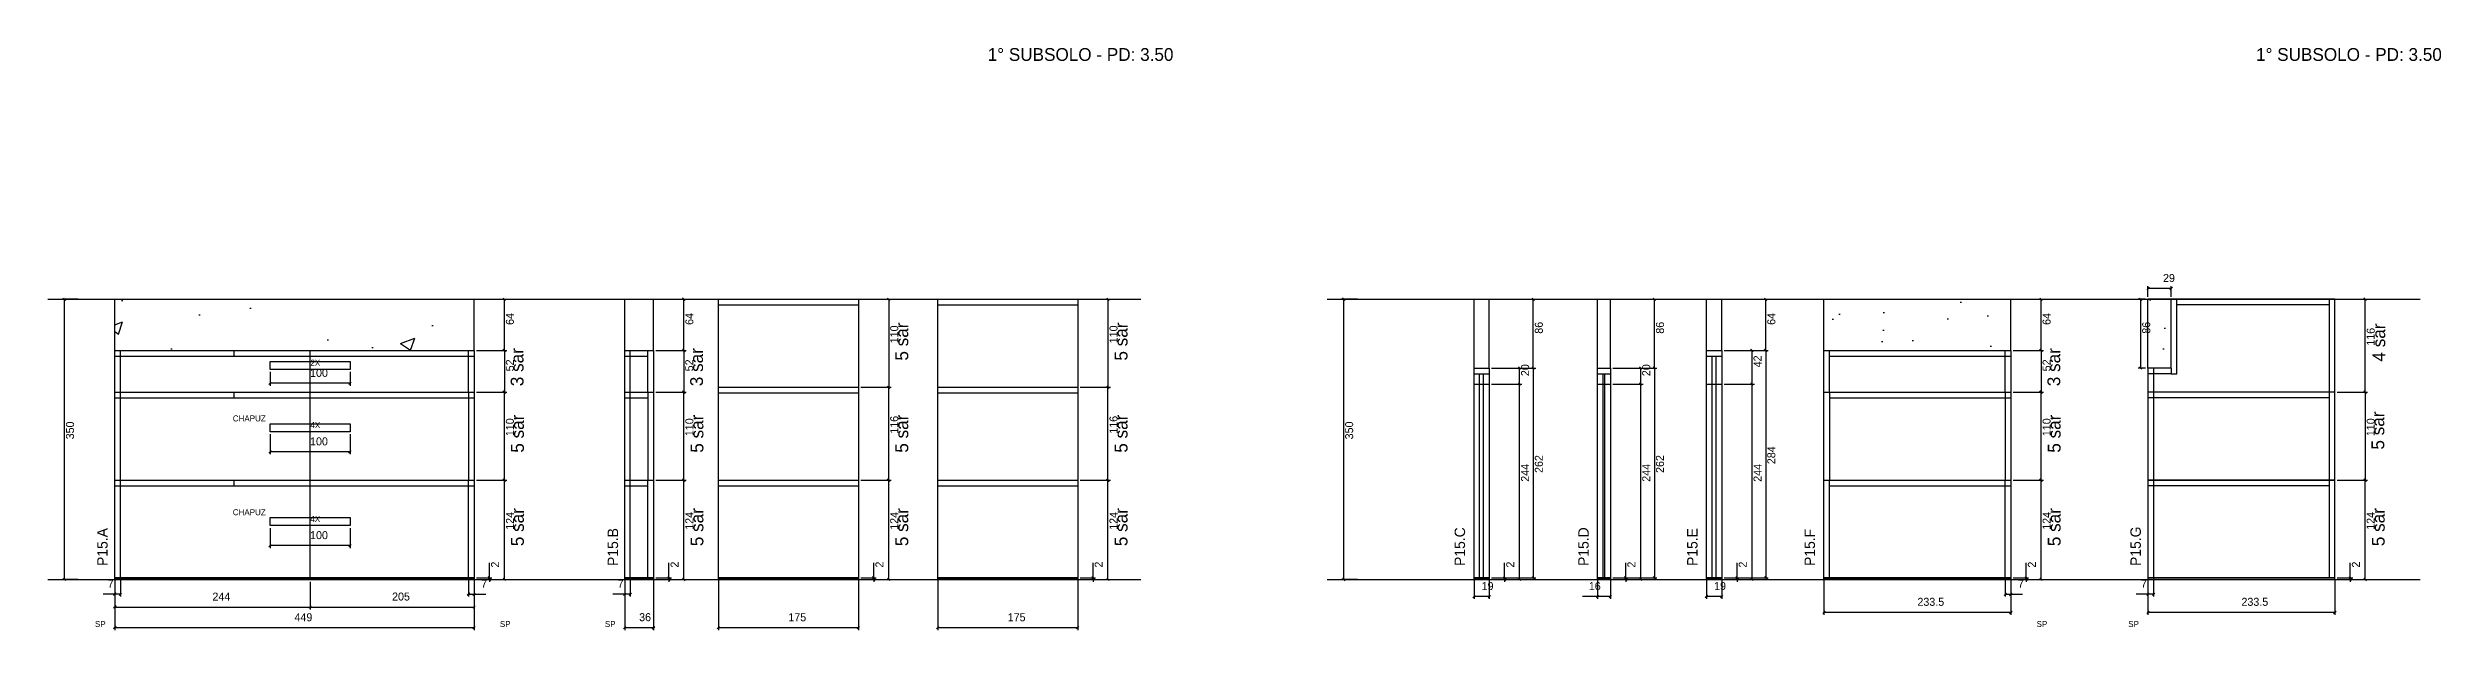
# Model space of a CAD drawing. Header units: metres. Extents: x -9500 to -3326, y 8065 to 8794.
# Drawn here: x -9500 to -6510, y 8067 to 8794 of the extents above; entities that cross this region are included whole.
import ezdxf

# ---------------------------------------------------------------- set-up
doc = ezdxf.new("R2010")
doc.units = ezdxf.units.M
for name, color, linetype in [('COTA', 7, 'Continuous'), ('NOMENCLATURA', 7, 'Continuous'), ('Nível', 7, 'Continuous'), ('Painéis', 7, 'Continuous'), ('SARR_2.2x10', 7, 'Continuous'), ('SARR_2.2x7', 7, 'Continuous'), ('texto', 7, 'Continuous'), ('Texto Seção', 7, 'Continuous')]:
    doc.layers.add(name, color=color, linetype=linetype)

msp = doc.modelspace()

# ---------------------------------------------------------------- hatches: boundary and pattern name
at = {"layer": 'COTA'}
h = msp.add_hatch(dxfattribs=at)
h.set_pattern_fill('AR-CONC')
h.paths.add_polyline_path([(-9416.7, 8416.3), (-9416.7, 8480.3), (-8967.7, 8480.3), (-8967.7, 8416.3), (-9416.7, 8416.3)])
h = msp.add_hatch(dxfattribs=at)
h.set_pattern_fill('AR-CONC')
h.paths.add_polyline_path([(-8743.5, 8416.3), (-8743.5, 8480.3), (-8779.5, 8480.3), (-8779.5, 8416.3), (-8743.5, 8416.3)])
h = msp.add_hatch(dxfattribs=at)
h.set_pattern_fill('AR-CONC')
h.paths.add_polyline_path([(-7699.2, 8394.3), (-7699.2, 8480.3), (-7718.2, 8480.3), (-7718.2, 8394.3), (-7699.2, 8394.3)])
h = msp.add_hatch(dxfattribs=at)
h.set_pattern_fill('AR-CONC')
h.paths.add_polyline_path([(-7547.7, 8394.3), (-7547.7, 8480.3), (-7563.7, 8480.3), (-7563.7, 8394.3), (-7547.7, 8394.3)])
h = msp.add_hatch(dxfattribs=at)
h.set_pattern_fill('AR-CONC')
h.paths.add_polyline_path([(-7408.7, 8416.3), (-7408.7, 8480.3), (-7427.7, 8480.3), (-7427.7, 8416.3), (-7408.7, 8416.3)])
h = msp.add_hatch(dxfattribs=at)
h.set_pattern_fill('AR-CONC')
h.paths.add_polyline_path([(-7047.4, 8416.3), (-7047.4, 8480.3), (-7280.9, 8480.3), (-7280.9, 8416.3), (-7047.4, 8416.3)])
h = msp.add_hatch(dxfattribs=at)
h.set_pattern_fill('AR-CONC')
h.paths.add_polyline_path([(-6847, 8394.3), (-6847, 8480.3), (-6876, 8480.3), (-6876, 8394.3), (-6847, 8394.3)])

# ---------------------------------------------------------------- linework, layer by layer
at = {"layer": 'COTA', "color": 0, "lineweight": 25}
for p, q in [((-6874.5, 8495.3), (-6877.5, 8492.3)), ((-6848.5, 8492.3), (-6845.5, 8495.3)), ((-9477.9, 8478.8), (-9480.9, 8481.8)), ((-8928.4, 8478.8), (-8931.4, 8481.8)), ((-8704.1, 8478.8), (-8707.1, 8481.8)), ((-8448.1, 8478.8), (-8451.1, 8481.8)), ((-8174.1, 8478.8), (-8177.1, 8481.8)), ((-7879.4, 8478.8), (-7882.4, 8481.8)), ((-7642.6, 8478.8), (-7645.6, 8481.8)), ((-7491.2, 8478.8), (-7494.2, 8481.8)), ((-7352.1, 8478.8), (-7355.1, 8481.8)), ((-7008.1, 8478.8), (-7011.1, 8481.8)), ((-6883.6, 8478.8), (-6886.6, 8481.8)), ((-6603.1, 8478.8), (-6606.1, 8481.8)), ((-8931.4, 8417.8), (-8928.4, 8414.8)), ((-8928.4, 8414.8), (-8931.4, 8417.8)), ((-8707.1, 8417.8), (-8704.1, 8414.8)), ((-8704.1, 8414.8), (-8707.1, 8417.8)), ((-7369.3, 8414.8), (-7372.3, 8417.8)), ((-7355.1, 8417.8), (-7352.1, 8414.8)), ((-7352.1, 8414.8), (-7355.1, 8417.8)), ((-7011.1, 8417.8), (-7008.1, 8414.8)), ((-7008.1, 8414.8), (-7011.1, 8417.8)), ((-9221.2, 8376.8), (-9224.2, 8373.8)), ((-9124.2, 8373.8), (-9121.2, 8376.8)), ((-7659.8, 8392.8), (-7662.8, 8395.8)), ((-7659.8, 8372.8), (-7662.8, 8375.8)), ((-7662.8, 8375.8), (-7659.8, 8372.8)), ((-7645.6, 8395.8), (-7642.6, 8392.8)), ((-7642.6, 8392.8), (-7645.6, 8395.8)), ((-7508.4, 8392.8), (-7511.4, 8395.8)), ((-7508.4, 8372.8), (-7511.4, 8375.8)), ((-7511.4, 8375.8), (-7508.4, 8372.8)), ((-7494.2, 8395.8), (-7491.2, 8392.8)), ((-7491.2, 8392.8), (-7494.2, 8395.8)), ((-7369.3, 8372.8), (-7372.3, 8375.8)), ((-7372.3, 8375.8), (-7369.3, 8372.8)), ((-6886.6, 8395.8), (-6883.6, 8392.8)), ((-8928.4, 8362.8), (-8931.4, 8365.8)), ((-8931.4, 8365.8), (-8928.4, 8362.8)), ((-8704.1, 8362.8), (-8707.1, 8365.8)), ((-8707.1, 8365.8), (-8704.1, 8362.8)), ((-8448.1, 8368.8), (-8451.1, 8371.8)), ((-8451.1, 8371.8), (-8448.1, 8368.8)), ((-8174.1, 8368.8), (-8177.1, 8371.8)), ((-8177.1, 8371.8), (-8174.1, 8368.8)), ((-7008.1, 8362.8), (-7011.1, 8365.8)), ((-7011.1, 8365.8), (-7008.1, 8362.8)), ((-6603.1, 8362.8), (-6606.1, 8365.8)), ((-6606.1, 8365.8), (-6603.1, 8362.8)), ((-9221.2, 8291.2), (-9224.2, 8288.2)), ((-9124.2, 8288.2), (-9121.2, 8291.2)), ((-8928.4, 8252.8), (-8931.4, 8255.8)), ((-8931.4, 8255.8), (-8928.4, 8252.8)), ((-8704.1, 8252.8), (-8707.1, 8255.8)), ((-8707.1, 8255.8), (-8704.1, 8252.8)), ((-8448.1, 8252.8), (-8451.1, 8255.8)), ((-8451.1, 8255.8), (-8448.1, 8252.8)), ((-8174.1, 8252.8), (-8177.1, 8255.8)), ((-8177.1, 8255.8), (-8174.1, 8252.8)), ((-7008.1, 8252.8), (-7011.1, 8255.8)), ((-7011.1, 8255.8), (-7008.1, 8252.8)), ((-6603.1, 8252.8), (-6606.1, 8255.8)), ((-6606.1, 8255.8), (-6603.1, 8252.8)), ((-9221.2, 8174), (-9224.2, 8171)), ((-9124.2, 8171), (-9121.2, 8174)), ((-9480.9, 8131.8), (-9477.9, 8128.8)), ((-9415.2, 8113.3), (-9418.2, 8110.3)), ((-9411.2, 8110.3), (-9408.2, 8113.3)), ((-8973.2, 8113.3), (-8976.2, 8110.3)), ((-8969.2, 8110.3), (-8966.2, 8113.3)), ((-8950, 8133.8), (-8947, 8130.8)), ((-8947, 8128.8), (-8950, 8131.8)), ((-8931.4, 8131.8), (-8928.4, 8128.8)), ((-8778, 8113.3), (-8781, 8110.3)), ((-8774, 8110.3), (-8771, 8113.3)), ((-8725.7, 8133.8), (-8722.7, 8130.8)), ((-8722.7, 8128.8), (-8725.7, 8131.8)), ((-8707.1, 8131.8), (-8704.1, 8128.8)), ((-8469.7, 8133.8), (-8466.7, 8130.8)), ((-8466.7, 8128.8), (-8469.7, 8131.8)), ((-8451.1, 8131.8), (-8448.1, 8128.8)), ((-8195.7, 8133.8), (-8192.7, 8130.8)), ((-8192.7, 8128.8), (-8195.7, 8131.8)), ((-8177.1, 8131.8), (-8174.1, 8128.8)), ((-7882.4, 8131.8), (-7879.4, 8128.8)), ((-7716.7, 8110.4), (-7719.7, 8107.4)), ((-7700.7, 8107.4), (-7697.7, 8110.4)), ((-7681.4, 8133.8), (-7678.4, 8130.8)), ((-7678.4, 8128.8), (-7681.4, 8131.8)), ((-7662.8, 8131.8), (-7659.8, 8128.8)), ((-7645.6, 8133.8), (-7642.6, 8130.8)), ((-7562.2, 8110.4), (-7565.2, 8107.4)), ((-7549.2, 8107.4), (-7546.2, 8110.4)), ((-7530, 8133.8), (-7527, 8130.8)), ((-7527, 8128.8), (-7530, 8131.8)), ((-7511.4, 8131.8), (-7508.4, 8128.8)), ((-7494.2, 8133.8), (-7491.2, 8130.8)), ((-7426.2, 8110.4), (-7429.2, 8107.4)), ((-7410.2, 8107.4), (-7407.2, 8110.4)), ((-7390.9, 8133.8), (-7387.9, 8130.8)), ((-7387.9, 8128.8), (-7390.9, 8131.8)), ((-7372.3, 8131.8), (-7369.3, 8128.8)), ((-7355.1, 8133.8), (-7352.1, 8130.8)), ((-7052.9, 8113.3), (-7055.9, 8110.3)), ((-7048.9, 8110.3), (-7045.9, 8113.3)), ((-7029.6, 8133.8), (-7026.6, 8130.8)), ((-7029.6, 8133.8), (-7026.6, 8130.8)), ((-7026.6, 8128.8), (-7029.6, 8131.8)), ((-7026.6, 8128.8), (-7029.6, 8131.8)), ((-7011.1, 8131.8), (-7008.1, 8128.8)), ((-6874.5, 8113.3), (-6877.5, 8110.3)), ((-6870.5, 8110.3), (-6867.5, 8113.3)), ((-6624.7, 8133.8), (-6621.7, 8130.8)), ((-6621.7, 8128.8), (-6624.7, 8131.8)), ((-6606.1, 8131.8), (-6603.1, 8128.8)), ((-9415.2, 8097.3), (-9418.2, 8094.3)), ((-9174.2, 8094.3), (-9171.2, 8097.3)), ((-9171.2, 8097.3), (-9174.2, 8094.3)), ((-8969.2, 8094.3), (-8966.2, 8097.3)), ((-7279.4, 8090.6), (-7282.4, 8087.6)), ((-7048.9, 8087.6), (-7045.9, 8090.6)), ((-6874.5, 8090.6), (-6877.5, 8087.6)), ((-6644, 8087.6), (-6641, 8090.6)), ((-9415.2, 8071.4), (-9418.2, 8068.4)), ((-8969.2, 8068.4), (-8966.2, 8071.4)), ((-8778, 8071.4), (-8781, 8068.4)), ((-8745, 8068.4), (-8742, 8071.4)), ((-8661, 8071.4), (-8664, 8068.4)), ((-8489, 8068.4), (-8486, 8071.4)), ((-8386.9, 8071.4), (-8389.9, 8068.4)), ((-8214.9, 8068.4), (-8211.9, 8071.4))]:
    msp.add_line(p, q, dxfattribs=at)
at = {"layer": 'COTA', "color": 4, "lineweight": 25}
for p, q in [((-6876, 8483.3), (-6876, 8496.8)), ((-6847, 8493.8), (-6876, 8493.8)), ((-6847, 8483.3), (-6847, 8496.8)), ((-9462.4, 8480.3), (-9482.4, 8480.3)), ((-9479.4, 8130.3), (-9479.4, 8480.3)), ((-8964.7, 8480.3), (-8926.9, 8480.3)), ((-8929.9, 8416.3), (-8929.9, 8480.3)), ((-8740.5, 8480.3), (-8702.6, 8480.3)), ((-8705.6, 8416.3), (-8705.6, 8480.3)), ((-8484.5, 8480.3), (-8446.6, 8480.3)), ((-8449.6, 8480.3), (-8449.6, 8370.3)), ((-8210.4, 8480.3), (-8172.6, 8480.3)), ((-8175.6, 8480.3), (-8175.6, 8370.3)), ((-7863.9, 8480.3), (-7883.9, 8480.3)), ((-7880.9, 8130.3), (-7880.9, 8480.3)), ((-7696.2, 8480.3), (-7641.1, 8480.3)), ((-7644.1, 8394.3), (-7644.1, 8480.3)), ((-7544.7, 8480.3), (-7489.7, 8480.3)), ((-7492.7, 8394.3), (-7492.7, 8480.3)), ((-7405.7, 8480.3), (-7350.6, 8480.3)), ((-7353.6, 8416.3), (-7353.6, 8480.3)), ((-7044.4, 8480.3), (-7006.6, 8480.3)), ((-7009.6, 8416.3), (-7009.6, 8480.3)), ((-6879, 8480.3), (-6888.1, 8480.3)), ((-6885.1, 8394.3), (-6885.1, 8480.3)), ((-6639.5, 8480.3), (-6601.6, 8480.3)), ((-6604.6, 8364.3), (-6604.6, 8480.3)), ((-8964.7, 8416.3), (-8926.9, 8416.3)), ((-8964.7, 8416.3), (-8926.9, 8416.3)), ((-8929.9, 8416.3), (-8929.9, 8364.3)), ((-8740.5, 8416.3), (-8702.6, 8416.3)), ((-8740.5, 8416.3), (-8702.6, 8416.3)), ((-8705.6, 8416.3), (-8705.6, 8364.3)), ((-7405.7, 8416.3), (-7367.8, 8416.3)), ((-7405.7, 8416.3), (-7350.6, 8416.3)), ((-7405.7, 8416.3), (-7350.6, 8416.3)), ((-7370.8, 8374.3), (-7370.8, 8416.3)), ((-7353.6, 8416.3), (-7353.6, 8132.3)), ((-7044.4, 8416.3), (-7006.6, 8416.3)), ((-7044.4, 8416.3), (-7006.6, 8416.3)), ((-7009.6, 8416.3), (-7009.6, 8364.3)), ((-9222.7, 8389.6), (-9222.7, 8372.3)), ((-9122.7, 8375.3), (-9222.7, 8375.3)), ((-9122.7, 8389.6), (-9122.7, 8372.3)), ((-7696.2, 8394.3), (-7658.3, 8394.3)), ((-7696.2, 8394.3), (-7641.1, 8394.3)), ((-7696.2, 8394.3), (-7641.1, 8394.3)), ((-7696.2, 8374.3), (-7658.3, 8374.3)), ((-7696.2, 8374.3), (-7658.3, 8374.3)), ((-7661.3, 8374.3), (-7661.3, 8394.3)), ((-7661.3, 8130.3), (-7661.3, 8374.3)), ((-7644.1, 8394.3), (-7644.1, 8132.3)), ((-7544.7, 8394.3), (-7506.9, 8394.3)), ((-7544.7, 8394.3), (-7489.7, 8394.3)), ((-7544.7, 8394.3), (-7489.7, 8394.3)), ((-7544.7, 8374.3), (-7506.9, 8374.3)), ((-7544.7, 8374.3), (-7506.9, 8374.3)), ((-7509.9, 8374.3), (-7509.9, 8394.3)), ((-7509.9, 8130.3), (-7509.9, 8374.3)), ((-7492.7, 8394.3), (-7492.7, 8132.3)), ((-7405.7, 8374.3), (-7367.8, 8374.3)), ((-7405.7, 8374.3), (-7367.8, 8374.3)), ((-7370.8, 8130.3), (-7370.8, 8374.3)), ((-6879, 8394.3), (-6888.1, 8394.3)), ((-8964.7, 8364.3), (-8926.9, 8364.3)), ((-8964.7, 8364.3), (-8926.9, 8364.3)), ((-8929.9, 8254.3), (-8929.9, 8364.3)), ((-8740.5, 8364.3), (-8702.6, 8364.3)), ((-8740.5, 8364.3), (-8702.6, 8364.3)), ((-8705.6, 8254.3), (-8705.6, 8364.3)), ((-8484.5, 8370.3), (-8446.6, 8370.3)), ((-8484.5, 8370.3), (-8446.6, 8370.3)), ((-8449.6, 8254.3), (-8449.6, 8370.3)), ((-8210.4, 8370.3), (-8172.6, 8370.3)), ((-8210.4, 8370.3), (-8172.6, 8370.3)), ((-8175.6, 8254.3), (-8175.6, 8370.3)), ((-7044.4, 8364.3), (-7006.6, 8364.3)), ((-7044.4, 8364.3), (-7006.6, 8364.3)), ((-7009.6, 8254.3), (-7009.6, 8364.3)), ((-6639.5, 8364.3), (-6601.6, 8364.3)), ((-6639.5, 8364.3), (-6601.6, 8364.3)), ((-6604.6, 8364.3), (-6604.6, 8254.3)), ((-9222.7, 8311.6), (-9222.7, 8286.7)), ((-9122.7, 8289.7), (-9222.7, 8289.7)), ((-9122.7, 8311.6), (-9122.7, 8286.7)), ((-8964.7, 8254.3), (-8926.9, 8254.3)), ((-8964.7, 8254.3), (-8926.9, 8254.3)), ((-8929.9, 8130.3), (-8929.9, 8254.3)), ((-8740.5, 8254.3), (-8702.6, 8254.3)), ((-8740.5, 8254.3), (-8702.6, 8254.3)), ((-8705.6, 8130.3), (-8705.6, 8254.3)), ((-8484.5, 8254.3), (-8446.6, 8254.3)), ((-8484.5, 8254.3), (-8446.6, 8254.3)), ((-8449.6, 8130.3), (-8449.6, 8254.3)), ((-8210.4, 8254.3), (-8172.6, 8254.3)), ((-8210.4, 8254.3), (-8172.6, 8254.3)), ((-8175.6, 8130.3), (-8175.6, 8254.3)), ((-7044.4, 8254.3), (-7006.6, 8254.3)), ((-7044.4, 8254.3), (-7006.6, 8254.3)), ((-7009.6, 8130.3), (-7009.6, 8254.3)), ((-6639.5, 8254.3), (-6601.6, 8254.3)), ((-6639.5, 8254.3), (-6601.6, 8254.3)), ((-6604.6, 8130.3), (-6604.6, 8254.3)), ((-9222.7, 8194.5), (-9222.7, 8169.5)), ((-9122.7, 8172.5), (-9222.7, 8172.5)), ((-9122.7, 8194.5), (-9122.7, 8169.5)), ((-8948.5, 8132.3), (-8948.5, 8151.1)), ((-8724.2, 8132.3), (-8724.2, 8151.1)), ((-8468.2, 8132.3), (-8468.2, 8151.1)), ((-8194.2, 8132.3), (-8194.2, 8151.1)), ((-7679.9, 8132.3), (-7679.9, 8151.1)), ((-7528.5, 8132.3), (-7528.5, 8151.1)), ((-7389.4, 8132.3), (-7389.4, 8151.1)), ((-7028.1, 8132.3), (-7028.1, 8151.1)), ((-7028.1, 8132.3), (-7028.1, 8151.1)), ((-6623.2, 8132.3), (-6623.2, 8151.1)), ((-9462.4, 8130.3), (-9482.4, 8130.3)), ((-9416.7, 8111.8), (-9431.4, 8111.8)), ((-9416.7, 8129.3), (-9416.7, 8066.9)), ((-9416.7, 8127.3), (-9416.7, 8108.8)), ((-9416.7, 8127.3), (-9416.7, 8092.8)), ((-9409.7, 8111.8), (-9416.7, 8111.8)), ((-9409.7, 8129.3), (-9409.7, 8108.8)), ((-9172.7, 8127.3), (-9172.7, 8092.8)), ((-9172.7, 8127.3), (-9172.7, 8092.8)), ((-8974.7, 8129.3), (-8974.7, 8108.8)), ((-8974.7, 8111.8), (-8967.7, 8111.8)), ((-8967.7, 8129.3), (-8967.7, 8066.9)), ((-8967.7, 8127.3), (-8967.7, 8108.8)), ((-8967.7, 8127.3), (-8967.7, 8092.8)), ((-8967.7, 8111.8), (-8953, 8111.8)), ((-8964.7, 8132.3), (-8945.5, 8132.3)), ((-8964.7, 8130.3), (-8945.5, 8130.3)), ((-8964.7, 8130.3), (-8926.9, 8130.3)), ((-8948.5, 8130.3), (-8948.5, 8132.3)), ((-8948.5, 8130.3), (-8948.5, 8127.3)), ((-8779.5, 8111.8), (-8794.2, 8111.8)), ((-8779.5, 8129.3), (-8779.5, 8066.9)), ((-8779.5, 8127.3), (-8779.5, 8108.8)), ((-8772.5, 8111.8), (-8779.5, 8111.8)), ((-8772.5, 8129.3), (-8772.5, 8108.8)), ((-8743.5, 8129.3), (-8743.5, 8066.9)), ((-8740.5, 8132.3), (-8721.2, 8132.3)), ((-8740.5, 8130.3), (-8721.2, 8130.3)), ((-8740.5, 8130.3), (-8702.6, 8130.3)), ((-8724.2, 8130.3), (-8724.2, 8132.3)), ((-8724.2, 8130.3), (-8724.2, 8127.3)), ((-8662.5, 8129.3), (-8662.5, 8066.9)), ((-8487.5, 8129.3), (-8487.5, 8066.9)), ((-8484.5, 8132.3), (-8465.2, 8132.3)), ((-8484.5, 8130.3), (-8465.2, 8130.3)), ((-8484.5, 8130.3), (-8446.6, 8130.3)), ((-8468.2, 8130.3), (-8468.2, 8132.3)), ((-8468.2, 8130.3), (-8468.2, 8127.3)), ((-8388.4, 8129.3), (-8388.4, 8066.9)), ((-8213.4, 8129.3), (-8213.4, 8066.9)), ((-8210.4, 8132.3), (-8191.2, 8132.3)), ((-8210.4, 8130.3), (-8172.6, 8130.3)), ((-8210.4, 8130.3), (-8191.2, 8130.3)), ((-8194.2, 8130.3), (-8194.2, 8132.3)), ((-8194.2, 8130.3), (-8194.2, 8127.3)), ((-7863.9, 8130.3), (-7883.9, 8130.3)), ((-7718.2, 8129.3), (-7718.2, 8105.9)), ((-7699.2, 8108.9), (-7718.2, 8108.9)), ((-7699.2, 8129.3), (-7699.2, 8105.9)), ((-7696.2, 8132.3), (-7676.9, 8132.3)), ((-7696.2, 8132.3), (-7641.1, 8132.3)), ((-7696.2, 8130.3), (-7676.9, 8130.3)), ((-7696.2, 8130.3), (-7658.3, 8130.3)), ((-7679.9, 8130.3), (-7679.9, 8132.3)), ((-7679.9, 8130.3), (-7679.9, 8127.3)), ((-7563.7, 8108.9), (-7582.7, 8108.9)), ((-7563.7, 8129.3), (-7563.7, 8105.9)), ((-7547.7, 8108.9), (-7563.7, 8108.9)), ((-7547.7, 8129.3), (-7547.7, 8105.9)), ((-7544.7, 8132.3), (-7525.5, 8132.3)), ((-7544.7, 8132.3), (-7489.7, 8132.3)), ((-7544.7, 8130.3), (-7525.5, 8130.3)), ((-7544.7, 8130.3), (-7506.9, 8130.3)), ((-7528.5, 8130.3), (-7528.5, 8132.3)), ((-7528.5, 8130.3), (-7528.5, 8127.3)), ((-7427.7, 8129.3), (-7427.7, 8105.9)), ((-7408.7, 8108.9), (-7427.7, 8108.9)), ((-7408.7, 8129.3), (-7408.7, 8105.9)), ((-7405.7, 8132.3), (-7386.4, 8132.3)), ((-7405.7, 8132.3), (-7350.6, 8132.3)), ((-7405.7, 8130.3), (-7386.4, 8130.3)), ((-7405.7, 8130.3), (-7367.8, 8130.3)), ((-7389.4, 8130.3), (-7389.4, 8132.3)), ((-7389.4, 8130.3), (-7389.4, 8127.3)), ((-7280.9, 8129.3), (-7280.9, 8086.1)), ((-7054.4, 8129.3), (-7054.4, 8108.8)), ((-7054.4, 8111.8), (-7047.4, 8111.8)), ((-7047.4, 8129.3), (-7047.4, 8086.1)), ((-7047.4, 8127.3), (-7047.4, 8108.8)), ((-7047.4, 8111.8), (-7032.7, 8111.8)), ((-7044.4, 8132.3), (-7025.1, 8132.3)), ((-7044.4, 8132.3), (-7025.1, 8132.3)), ((-7044.4, 8130.3), (-7025.1, 8130.3)), ((-7044.4, 8130.3), (-7025.1, 8130.3)), ((-7044.4, 8130.3), (-7006.6, 8130.3)), ((-7028.1, 8130.3), (-7028.1, 8132.3)), ((-7028.1, 8130.3), (-7028.1, 8132.3)), ((-7028.1, 8130.3), (-7028.1, 8127.3)), ((-7028.1, 8130.3), (-7028.1, 8127.3)), ((-6876, 8111.8), (-6890.7, 8111.8)), ((-6876, 8129.3), (-6876, 8086.1)), ((-6876, 8127.3), (-6876, 8108.8)), ((-6869, 8111.8), (-6876, 8111.8)), ((-6869, 8131.3), (-6869, 8108.8)), ((-6642.5, 8129.3), (-6642.5, 8086.1)), ((-6639.5, 8132.3), (-6620.2, 8132.3)), ((-6639.5, 8130.3), (-6620.2, 8130.3)), ((-6639.5, 8130.3), (-6601.6, 8130.3)), ((-6623.2, 8130.3), (-6623.2, 8132.3)), ((-6623.2, 8130.3), (-6623.2, 8127.3)), ((-9416.7, 8095.8), (-9172.7, 8095.8)), ((-9172.7, 8095.8), (-8967.7, 8095.8)), ((-7047.4, 8089.1), (-7280.9, 8089.1)), ((-6642.5, 8089.1), (-6876, 8089.1)), ((-8967.7, 8069.9), (-9416.7, 8069.9)), ((-8743.5, 8069.9), (-8779.5, 8069.9)), ((-8487.5, 8069.9), (-8662.5, 8069.9)), ((-8213.4, 8069.9), (-8388.4, 8069.9))]:
    msp.add_line(p, q, dxfattribs=at)
at = {"layer": 'COTA', "color": 241, "lineweight": 25}
for p, q in [((-9416.7, 8416.3), (-9416.7, 8480.3)), ((-9416.7, 8480.3), (-8967.7, 8480.3)), ((-8967.7, 8416.3), (-8967.7, 8480.3)), ((-8779.5, 8416.3), (-8779.5, 8480.3)), ((-8779.5, 8480.3), (-8743.5, 8480.3)), ((-8743.5, 8416.3), (-8743.5, 8480.3)), ((-7718.2, 8394.3), (-7718.2, 8480.3)), ((-7718.2, 8480.3), (-7699.2, 8480.3)), ((-7699.2, 8394.3), (-7699.2, 8480.3)), ((-7563.7, 8394.3), (-7563.7, 8480.3)), ((-7563.7, 8480.3), (-7547.7, 8480.3)), ((-7547.7, 8394.3), (-7547.7, 8480.3)), ((-7427.7, 8416.3), (-7427.7, 8480.3)), ((-7427.7, 8480.3), (-7408.7, 8480.3)), ((-7408.7, 8416.3), (-7408.7, 8480.3)), ((-7280.9, 8416.3), (-7280.9, 8480.3)), ((-7280.9, 8480.3), (-7047.4, 8480.3)), ((-7047.4, 8416.3), (-7047.4, 8480.3)), ((-6847, 8480.3), (-6876, 8480.3)), ((-6876, 8394.3), (-6876, 8480.3))]:
    msp.add_line(p, q, dxfattribs=at)
at = {"layer": 'Nível', "color": 4, "lineweight": 25}
for p, q in [((-9500.4, 8480.3), (-8134.4, 8480.3)), ((-7901.9, 8480.3), (-6535.9, 8480.3)), ((-9500.4, 8130.3), (-8134.4, 8130.3)), ((-7901.9, 8130.3), (-6535.9, 8130.3))]:
    msp.add_line(p, q, dxfattribs=at)
at = {"layer": 'Painéis', "color": 200, "lineweight": 25}
for p, q in [((-8662.5, 8254.3), (-8662.5, 8480.3)), ((-8662.5, 8480.3), (-8487.5, 8480.3)), ((-8487.5, 8480.3), (-8487.5, 8254.3)), ((-8388.4, 8254.3), (-8388.4, 8480.3)), ((-8388.4, 8480.3), (-8213.4, 8480.3)), ((-8213.4, 8480.3), (-8213.4, 8254.3)), ((-6642.5, 8480.3), (-6847, 8480.3)), ((-6847, 8394.3), (-6847, 8480.3)), ((-6642.5, 8254.3), (-6642.5, 8480.3)), ((-9416.7, 8254.3), (-9416.7, 8416.3)), ((-9416.7, 8416.3), (-8967.7, 8416.3)), ((-9172.7, 8130.3), (-9172.7, 8416.3)), ((-8967.7, 8416.3), (-8967.7, 8254.3)), ((-8779.5, 8254.3), (-8779.5, 8416.3)), ((-8779.5, 8416.3), (-8743.5, 8416.3)), ((-8743.5, 8416.3), (-8743.5, 8254.3)), ((-7427.7, 8374.3), (-7427.7, 8416.3)), ((-7427.7, 8416.3), (-7408.7, 8416.3)), ((-7408.7, 8416.3), (-7408.7, 8374.3)), ((-7280.9, 8374.3), (-7280.9, 8416.3)), ((-7280.9, 8416.3), (-7047.4, 8416.3)), ((-7047.4, 8416.3), (-7047.4, 8374.3)), ((-7718.2, 8374.3), (-7718.2, 8394.3)), ((-7718.2, 8394.3), (-7699.2, 8394.3)), ((-7718.2, 8374.3), (-7699.2, 8374.3)), ((-7718.2, 8130.3), (-7718.2, 8374.3)), ((-7699.2, 8394.3), (-7699.2, 8374.3)), ((-7699.2, 8374.3), (-7699.2, 8130.3)), ((-7563.7, 8374.3), (-7563.7, 8394.3)), ((-7563.7, 8394.3), (-7547.7, 8394.3)), ((-7563.7, 8374.3), (-7547.7, 8374.3)), ((-7563.7, 8130.3), (-7563.7, 8374.3)), ((-7547.7, 8394.3), (-7547.7, 8374.3)), ((-7547.7, 8374.3), (-7547.7, 8130.3)), ((-7427.7, 8374.3), (-7408.7, 8374.3)), ((-7427.7, 8130.3), (-7427.7, 8374.3)), ((-7408.7, 8374.3), (-7408.7, 8130.3)), ((-7280.9, 8130.3), (-7280.9, 8374.3)), ((-7047.4, 8374.3), (-7047.4, 8130.3)), ((-6876, 8394.3), (-6876, 8254.3)), ((-6847, 8394.3), (-6876, 8394.3)), ((-9416.7, 8364.3), (-8967.7, 8364.3)), ((-8779.5, 8364.3), (-8743.5, 8364.3)), ((-8662.5, 8370.3), (-8487.5, 8370.3)), ((-8388.4, 8370.3), (-8213.4, 8370.3)), ((-7280.9, 8364.3), (-7047.4, 8364.3)), ((-6642.5, 8364.3), (-6876, 8364.3)), ((-9416.7, 8254.3), (-8967.7, 8254.3)), ((-9416.7, 8130.3), (-9416.7, 8254.3)), ((-8967.7, 8254.3), (-8967.7, 8130.3)), ((-8779.5, 8254.3), (-8743.5, 8254.3)), ((-8779.5, 8130.3), (-8779.5, 8254.3)), ((-8743.5, 8254.3), (-8743.5, 8130.3)), ((-8662.5, 8254.3), (-8487.5, 8254.3)), ((-8662.5, 8130.3), (-8662.5, 8254.3)), ((-8487.5, 8254.3), (-8487.5, 8130.3)), ((-8388.4, 8254.3), (-8213.4, 8254.3)), ((-8388.4, 8130.3), (-8388.4, 8254.3)), ((-8213.4, 8254.3), (-8213.4, 8130.3)), ((-7280.9, 8254.3), (-7047.4, 8254.3)), ((-6876, 8254.3), (-6642.5, 8254.3)), ((-6876, 8254.3), (-6876, 8130.3)), ((-6642.5, 8254.3), (-6876, 8254.3)), ((-6642.5, 8130.3), (-6642.5, 8254.3)), ((-8967.7, 8132.3), (-9416.7, 8132.3)), ((-8743.5, 8132.3), (-8779.5, 8132.3)), ((-8487.5, 8132.3), (-8662.5, 8132.3)), ((-8213.4, 8132.3), (-8388.4, 8132.3)), ((-7699.2, 8132.3), (-7718.2, 8132.3)), ((-7547.7, 8132.3), (-7563.7, 8132.3)), ((-7408.7, 8132.3), (-7427.7, 8132.3)), ((-7047.4, 8132.3), (-7280.9, 8132.3)), ((-6876, 8132.3), (-6642.5, 8132.3))]:
    msp.add_line(p, q, dxfattribs=at)
for points in [[(-9416.7, 8132.3), (-8967.7, 8132.3), (-8967.7, 8130.3), (-9416.7, 8130.3)], [(-8779.5, 8132.3), (-8743.5, 8132.3), (-8743.5, 8130.3), (-8779.5, 8130.3)], [(-8662.5, 8132.3), (-8487.5, 8132.3), (-8487.5, 8130.3), (-8662.5, 8130.3)], [(-8388.4, 8132.3), (-8213.4, 8132.3), (-8213.4, 8130.3), (-8388.4, 8130.3)], [(-7718.2, 8132.3), (-7699.2, 8132.3), (-7699.2, 8130.3), (-7718.2, 8130.3)], [(-7563.7, 8132.3), (-7547.7, 8132.3), (-7547.7, 8130.3), (-7563.7, 8130.3)], [(-7427.7, 8132.3), (-7408.7, 8132.3), (-7408.7, 8130.3), (-7427.7, 8130.3)], [(-7280.9, 8132.3), (-7047.4, 8132.3), (-7047.4, 8130.3), (-7280.9, 8130.3)], [(-6642.5, 8132.3), (-6876, 8132.3), (-6876, 8130.3), (-6642.5, 8130.3)]]:
    msp.add_lwpolyline(points, close=True, dxfattribs=at)
at = {"layer": 'SARR_2.2x10', "color": 60, "lineweight": 25}
for points in [[(-9222.7, 8402.6), (-9122.7, 8402.6), (-9122.7, 8392.6), (-9222.7, 8392.6)], [(-9222.7, 8324.6), (-9122.7, 8324.6), (-9122.7, 8314.6), (-9222.7, 8314.6)], [(-9222.7, 8207.5), (-9122.7, 8207.5), (-9122.7, 8197.5), (-9222.7, 8197.5)]]:
    msp.add_lwpolyline(points, close=True, dxfattribs=at)
at = {"layer": 'SARR_2.2x7', "color": 40, "lineweight": 25}
for p, q in [((-8662.5, 8473.3), (-8487.5, 8473.3)), ((-8388.4, 8473.3), (-8213.4, 8473.3)), ((-6840, 8387.3), (-6840, 8480.3)), ((-6649.5, 8473.3), (-6840, 8473.3)), ((-6649.5, 8480.3), (-6642.5, 8480.3)), ((-6649.5, 8480.3), (-6649.5, 8364.3)), ((-9416.7, 8409.3), (-8967.7, 8409.3)), ((-9409.7, 8364.3), (-9409.7, 8416.3)), ((-9267.7, 8409.3), (-9267.7, 8416.3)), ((-8974.7, 8364.3), (-8974.7, 8416.3)), ((-8779.5, 8409.3), (-8750.5, 8409.3)), ((-8772.5, 8364.3), (-8772.5, 8416.3)), ((-8750.5, 8364.3), (-8750.5, 8416.3)), ((-7427.7, 8409.3), (-7408.7, 8409.3)), ((-7420.7, 8132.3), (-7420.7, 8409.3)), ((-7415.7, 8132.3), (-7415.7, 8409.3)), ((-7273.9, 8364.3), (-7273.9, 8416.3)), ((-7273.9, 8409.3), (-7047.4, 8409.3)), ((-7054.4, 8364.3), (-7054.4, 8416.3)), ((-7718.2, 8387.3), (-7699.2, 8387.3)), ((-7711.2, 8132.3), (-7711.2, 8387.3)), ((-7706.2, 8132.3), (-7706.2, 8387.3)), ((-7563.7, 8387.3), (-7547.7, 8387.3)), ((-7556.7, 8132.3), (-7556.7, 8387.3)), ((-7554.7, 8132.3), (-7554.7, 8387.3)), ((-6847, 8387.3), (-6876, 8387.3)), ((-6869, 8394.3), (-6869, 8364.3)), ((-6847, 8394.3), (-6847, 8387.3)), ((-6847, 8387.3), (-6840, 8387.3)), ((-9416.7, 8357.3), (-8967.7, 8357.3)), ((-9409.7, 8254.3), (-9409.7, 8364.3)), ((-9267.7, 8357.3), (-9267.7, 8364.3)), ((-8974.7, 8364.3), (-8974.7, 8254.3)), ((-8779.5, 8357.3), (-8750.5, 8357.3)), ((-8772.5, 8254.3), (-8772.5, 8364.3)), ((-8750.5, 8364.3), (-8750.5, 8254.3)), ((-8662.5, 8363.3), (-8487.5, 8363.3)), ((-8388.4, 8363.3), (-8213.4, 8363.3)), ((-7273.9, 8364.3), (-7273.9, 8254.3)), ((-7273.9, 8357.3), (-7047.4, 8357.3)), ((-7054.4, 8364.3), (-7054.4, 8254.3)), ((-6649.5, 8357.3), (-6876, 8357.3)), ((-6869, 8364.3), (-6869, 8254.3)), ((-6649.5, 8364.3), (-6649.5, 8254.3)), ((-9416.7, 8247.3), (-8967.7, 8247.3)), ((-9409.7, 8132.3), (-9409.7, 8254.3)), ((-9267.7, 8247.3), (-9267.7, 8254.3)), ((-8974.7, 8132.3), (-8974.7, 8254.3)), ((-8779.5, 8247.3), (-8750.5, 8247.3)), ((-8772.5, 8132.3), (-8772.5, 8254.3)), ((-8750.5, 8132.3), (-8750.5, 8254.3)), ((-8662.5, 8247.3), (-8487.5, 8247.3)), ((-8388.4, 8247.3), (-8213.4, 8247.3)), ((-7273.9, 8132.3), (-7273.9, 8254.3)), ((-7273.9, 8247.3), (-7047.4, 8247.3)), ((-7054.4, 8132.3), (-7054.4, 8254.3)), ((-6649.5, 8247.3), (-6876, 8247.3)), ((-6869, 8254.3), (-6869, 8132.3)), ((-6649.5, 8254.3), (-6649.5, 8132.3))]:
    msp.add_line(p, q, dxfattribs=at)

# ---------------------------------------------------------------- texts
at = {"layer": 'COTA', "color": 240, "lineweight": 25}
for s, p in [('29', (-6857.2, 8501.9)), ('100', (-9172.7, 8383.4)), ('100', (-9172.7, 8297.8)), ('100', (-9172.7, 8180.6)), ('7', (-9425.6, 8119.9)), ('244', (-9294.7, 8103.8)), ('205', (-9070.2, 8103.9)), ('7', (-8958.9, 8119.9)), ('7', (-8788.3, 8119.9)), ('19', (-7708.7, 8117)), ('16', (-7574.7, 8117)), ('19', (-7418.2, 8117)), ('233.5', (-7164.1, 8097.3)), ('7', (-7038.5, 8119.9)), ('7', (-6884.8, 8119.9)), ('233.5', (-6759.2, 8097.3)), ('449', (-9192.2, 8078)), ('36', (-8761.5, 8078.1)), ('175', (-8575, 8078)), ('175', (-8300.9, 8078))]:
    msp.add_text(s, height=10, dxfattribs=at).set_placement(p)
for s, p in [('64', (-8918, 8448.3)), ('64', (-8693.7, 8448.3)), ('110', (-8437.7, 8425.3)), ('110', (-8163.7, 8425.3)), ('86', (-7632.2, 8437.3)), ('86', (-7480.8, 8437.3)), ('64', (-7341.7, 8448.3)), ('64', (-6997.7, 8448.3)), ('86', (-6873.2, 8437.3)), ('116', (-6592.7, 8422.3)), ('52', (-8918, 8390.3)), ('52', (-8693.8, 8390.3)), ('42', (-7358.9, 8395.3)), ('52', (-6997.7, 8390.3)), ('20', (-7649.4, 8384.3)), ('20', (-7498, 8384.3)), ('350', (-9467.7, 8305.3)), ('110', (-8918, 8309.3)), ('110', (-8693.7, 8309.3)), ('116', (-8437.7, 8312.3)), ('116', (-8163.7, 8312.3)), ('350', (-7869.2, 8305.3)), ('110', (-6997.7, 8309.3)), ('110', (-6592.7, 8309.3)), ('262', (-7632.2, 8263.3)), ('262', (-7480.8, 8263.3)), ('284', (-7341.7, 8274.3)), ('244', (-7649.4, 8252.3)), ('244', (-7497.9, 8252.3)), ('244', (-7358.9, 8252.3)), ('124', (-8917.9, 8192.3)), ('124', (-8693.7, 8192.3)), ('124', (-8437.7, 8192.3)), ('124', (-8163.7, 8192.3)), ('124', (-6997.6, 8192.3)), ('124', (-6592.7, 8192.3)), ('2', (-8936.5, 8145.1)), ('2', (-8712.2, 8145.1)), ('2', (-8456.2, 8145.1)), ('2', (-8182.2, 8145.1)), ('2', (-7667.9, 8145.1)), ('2', (-7516.5, 8145.1)), ('2', (-7377.4, 8145.1)), ('2', (-7016.1, 8145.1)), ('2', (-7016.1, 8145.1)), ('2', (-6611.2, 8145.1))]:
    msp.add_text(s, height=10, rotation=90, dxfattribs=at).set_placement(p)
at = {"layer": 'NOMENCLATURA', "color": 2, "lineweight": 25}
for p in [(-8325.9, 8778.2), (-6740.9, 8778.2)]:
    msp.add_text('1° SUBSOLO - PD: 3.50', height=16, dxfattribs=at).set_placement(p)
at = {"layer": 'NOMENCLATURA', "color": 7, "lineweight": 25}
for s, p in [('5 sar', (-8425.2, 8403.7)), ('5 sar', (-8151.2, 8403.7)), ('4 sar', (-6579.5, 8402.5)), ('3 sar', (-8906, 8371.7)), ('3 sar', (-8681.7, 8371.7)), ('3 sar', (-6985.7, 8371.7)), ('5 sar', (-8905.5, 8288.6)), ('5 sar', (-8681.2, 8288.6)), ('5 sar', (-8425.2, 8288.6)), ('5 sar', (-8151.2, 8288.6)), ('5 sar', (-6985.2, 8288.6)), ('5 sar', (-6580.7, 8292.5)), ('5 sar', (-8905.5, 8171.8)), ('5 sar', (-8681.2, 8171.8)), ('5 sar', (-8425.2, 8171.8)), ('5 sar', (-8151.2, 8171.8)), ('5 sar', (-6985.2, 8171.8)), ('5 sar', (-6580.2, 8171.8))]:
    msp.add_text(s, height=16, rotation=90, dxfattribs=at).set_placement(p)
at = {"layer": 'texto', "color": 4, "lineweight": 25}
for s, p in [('2X', (-9172.3, 8397.3)), ('CHAPUZ', (-9269.3, 8327.7)), ('4X', (-9172.3, 8319.4)), ('CHAPUZ', (-9269.3, 8210.5)), ('4X', (-9172.3, 8202.2)), ('SP', (-9441.5, 8070.8)), ('SP', (-8935.5, 8070.8)), ('SP', (-8804.3, 8070.8)), ('SP', (-7015.2, 8070.8)), ('SP', (-6900.7, 8070.8))]:
    msp.add_text(s, height=7.5, dxfattribs=at).set_placement(p)
at = {"layer": 'Texto Seção', "color": 7, "lineweight": 15}
for s, p in [('P15.C', (-7729.4, 8147.1)), ('P15.D', (-7574.9, 8147.1)), ('P15.G', (-6884.9, 8147.1)), ('P15.A', (-9425.7, 8147.1)), ('P15.B', (-8787.8, 8147.1)), ('P15.E', (-7438.9, 8147.1)), ('P15.F', (-7292.1, 8147.1))]:
    msp.add_text(s, height=13, rotation=90, dxfattribs=at).set_placement(p)

doc.saveas('drawing.dxf')
